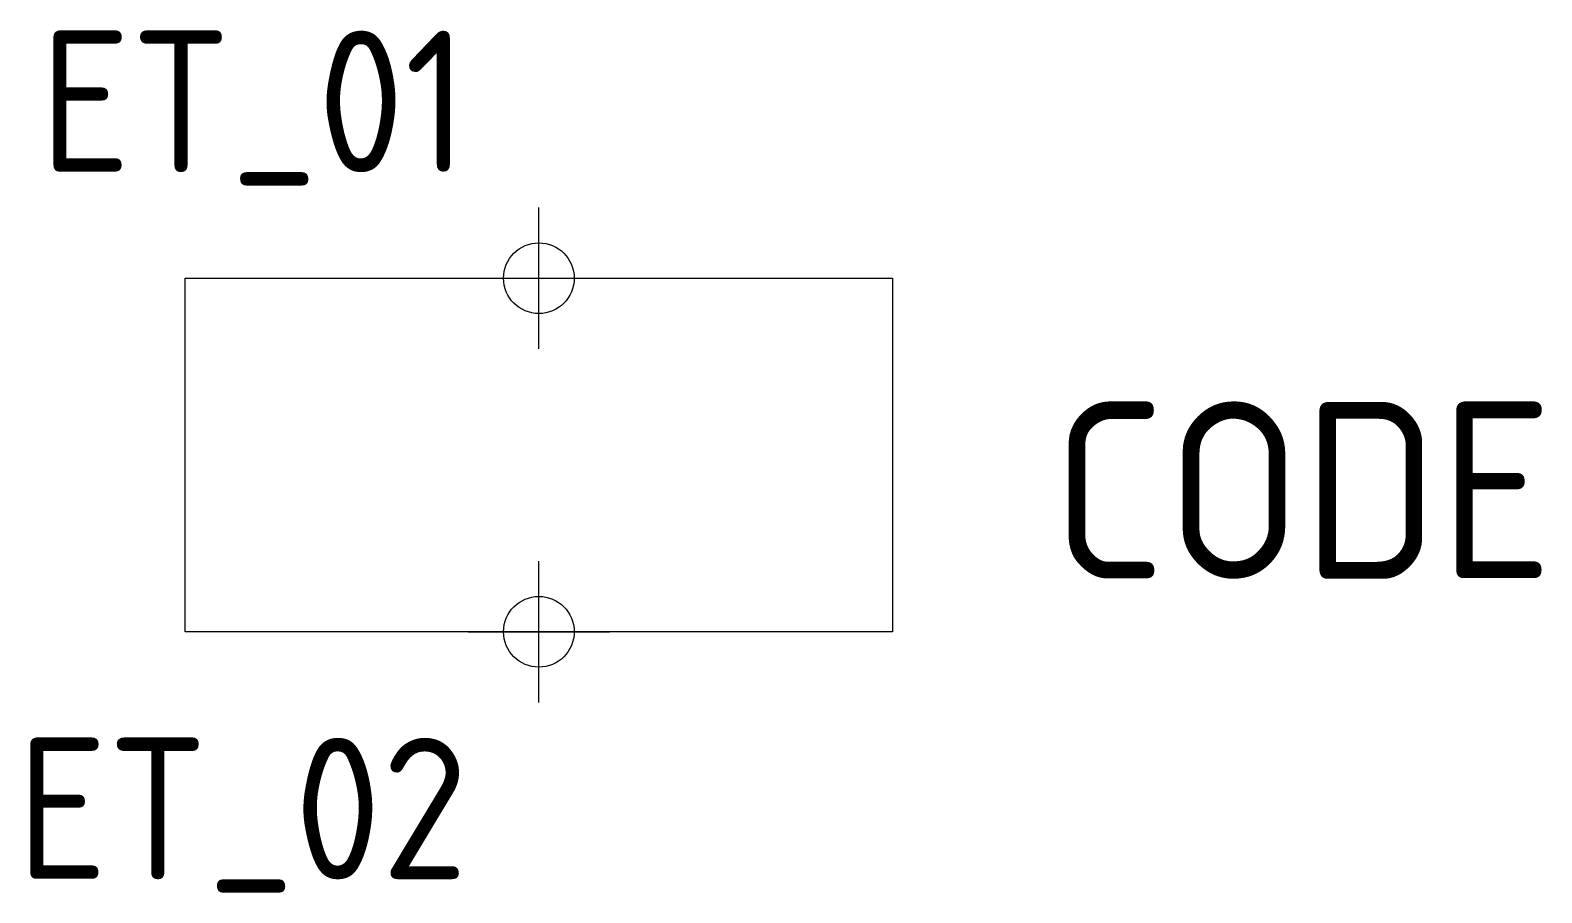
# Model space of a CAD drawing. Extents: x 32.8 to 54.2, y 3363.8 to 3376.
import ezdxf
from ezdxf.enums import TextEntityAlignment as Align

# ---------------------------------------------------------------- set-up
doc = ezdxf.new("R2010")
doc.units = 0
doc.header["$LTSCALE"] = 10
doc.header["$MEASUREMENT"] = 0
doc.header["$PDMODE"] = 34
doc.header["$PDSIZE"] = -5
doc.layers.get('0').update_dxf_attribs({"linetype": 'CONTINUOUS'})
for name, color, linetype in [('C', 7, 'CONTINUOUS'), ('TKST2', 1, 'CONTINUOUS'), ('TKST3', 3, 'CONTINUOUS')]:
    doc.layers.add(name, color=color, linetype=linetype)
doc.styles.get("Standard").update_dxf_attribs({"font": 'iso8.shx'})

msp = doc.modelspace()

# ---------------------------------------------------------------- linework, layer by layer
msp.add_lwpolyline([(35, 3367.5), (35, 3372.5), (45, 3372.5), (45, 3367.5)], close=True)
at = {"layer": 'C', "color": 1}
msp.add_point((40, 3372.5), dxfattribs=at)
at = {"layer": 'C', "color": 2}
msp.add_point((40, 3367.5), dxfattribs=at)

# ---------------------------------------------------------------- texts
at = {"layer": 'TKST2'}
for tag, p in [('ET_01', (39, 3374)), ('ET_02', (39, 3364))]:
    msp.add_attdef(tag, text='', height=2, dxfattribs=at).set_placement(p, align=Align.RIGHT)
at = {"layer": 'TKST3'}
msp.add_attdef('CODE', (47.25, 3368.25), '-K', height=2.5, dxfattribs=at)

doc.saveas('drawing.dxf')
